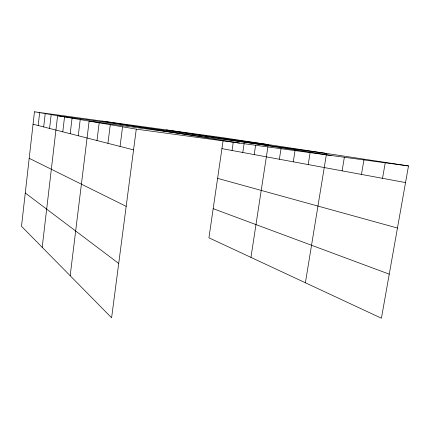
<?xml version="1.0" encoding="UTF-8"?>
<svg xmlns="http://www.w3.org/2000/svg" width="430" height="430" viewBox="0 0 430 430"><rect width="100%" height="100%" fill="white"/><g stroke="black" fill="none" stroke-linecap="round" stroke-linejoin="round"><path stroke-width="0.64" d="M34.459 111.778L21.5 226.298L111.606 317.797L136.267 129.145L34.459 111.778L223.509 137.777L408.5 165.937L381.415 318.221L208.937 237.806L223.046 140.965M38.184 125.522L39.651 112.66M43.683 126.925L45.215 113.611M49.579 128.436L51.181 114.627M42.194 247.314L57.609 115.724L268.255 144.593M62.785 131.806L64.548 116.912M70.208 133.698L72.063 118.191M78.271 135.756L80.227 119.583M70.176 275.727L89.134 121.104L326.553 153.467M96.986 140.535L99.19 122.819M107.93 143.33L110.279 124.711M120.051 146.42L122.571 126.807M232.044 150.489L233.302 141.954M242.783 152.478L244.116 143.529M254.205 154.59L255.597 145.362M250.943 257.393L267.954 146.523M279.371 159.245L281.043 148.479M293.276 161.814L295.141 150.027M308.197 164.577L310.175 152.295M305.397 282.779L326.343 154.746M342.103 170.844L344.333 157.477M361.463 174.424L363.952 159.809M382.533 178.321L385.296 162.406M136.267 129.145L408.5 165.937M166.566 129.946L331.052 155.472M102.539 121.142L239.424 143.088M221.928 148.619L405.538 182.578M33.051 124.216L133.558 149.871M217.596 178.353L397.454 228.045M213.178 208.674L389.252 274.157M29.197 158.294L126.173 206.362M25.268 193L118.712 263.45"/></g></svg>
